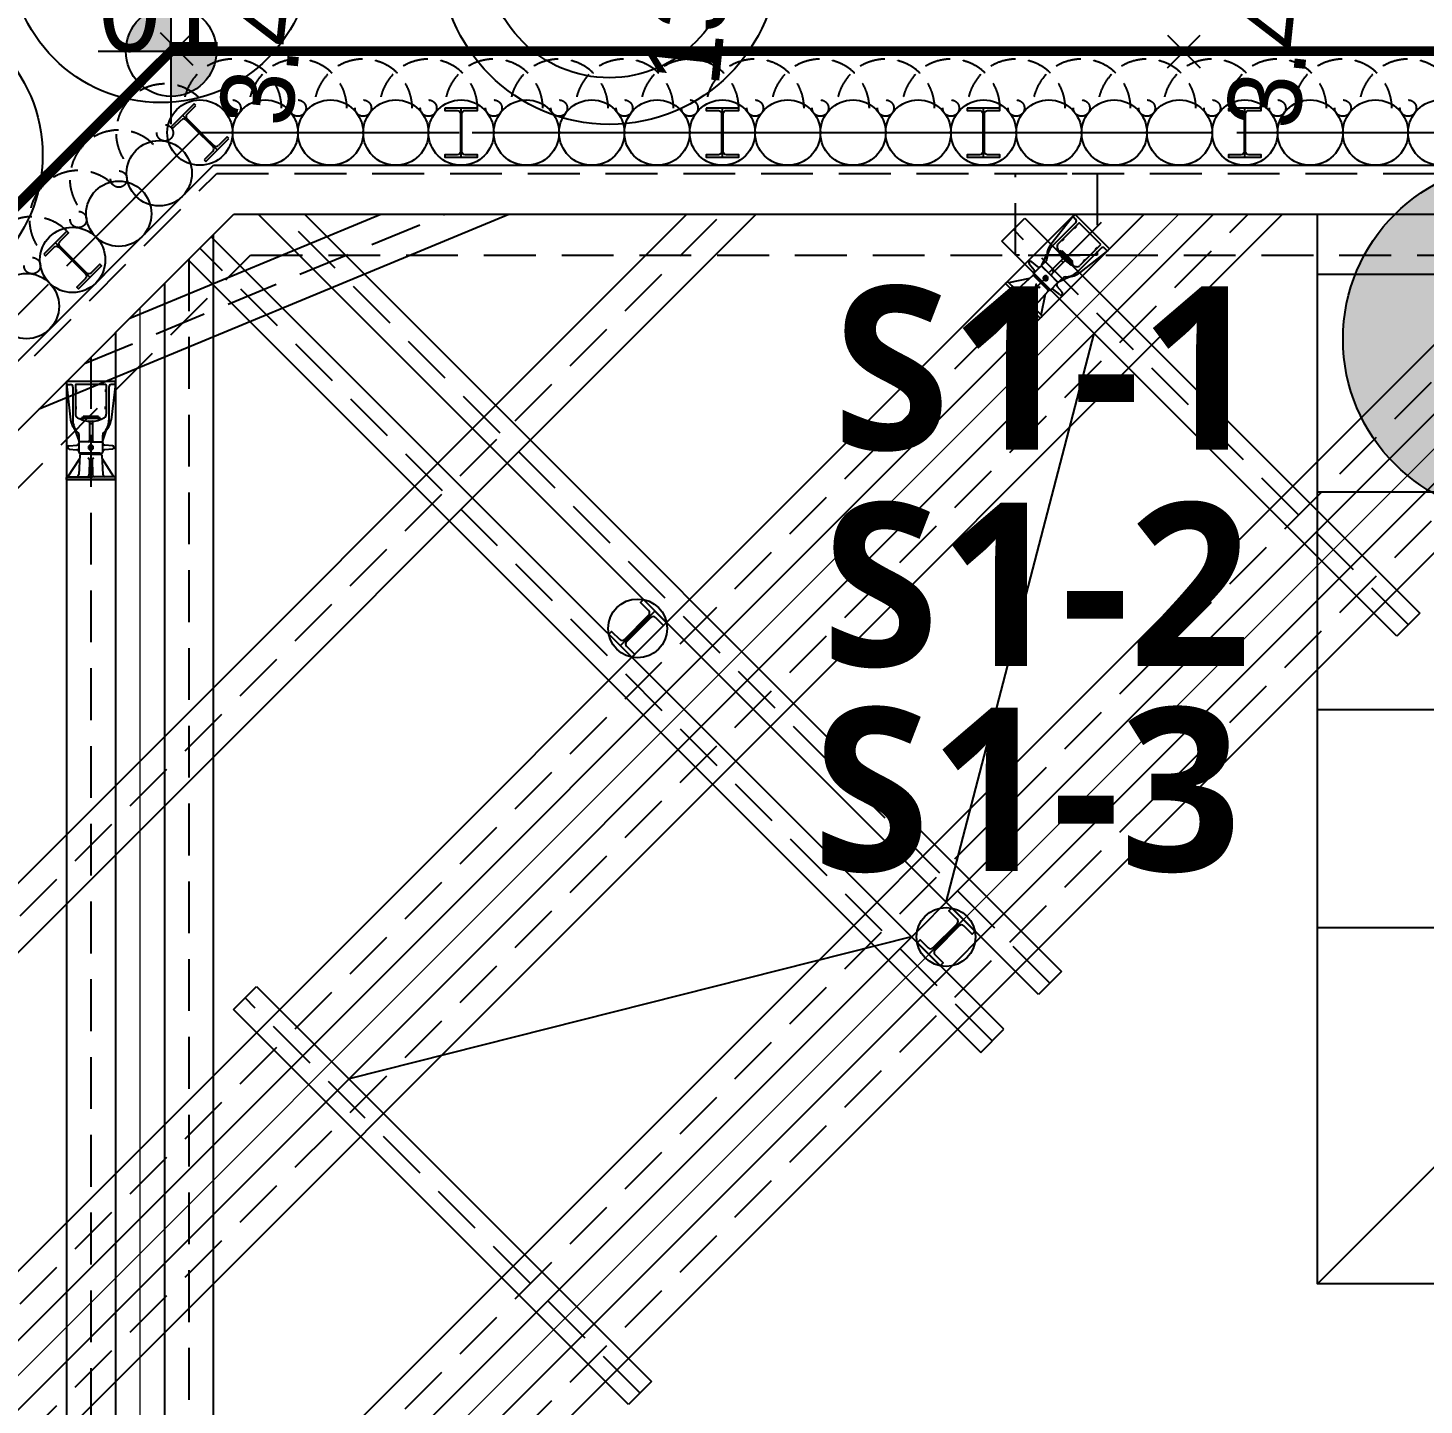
# Model space of a CAD drawing. Header units: millimetres. Extents: x 1073475 to 2890243, y -1340830 to -367733.
# Drawn here: x 2509675 to 2518226, y -404040 to -395607 of the extents above; entities that cross this region are included whole.
import ezdxf
from ezdxf.enums import TextEntityAlignment as Align
from ezdxf.xclip import XClip

# ---------------------------------------------------------------- set-up
doc = ezdxf.new("R2010")
doc.units = ezdxf.units.MM
doc.header["$LTSCALE"] = 50
doc.header["$XCLIPFRAME"] = 2
doc.header["$PDMODE"] = 3
doc.header["$PDSIZE"] = 100
for name, pattern in [('CENTER2', [28.575000000000003, 19.05, -3.175, 3.175, -3.175]), ('HIDDEN', [9.524999999999999, 6.35, -3.175]), ('HIDDEN2', [4.762499999999999, 3.175, -1.5875]), ('PHANTOM', [63.50000000000001, 31.75, -6.35, 6.35, -6.35, 6.35, -6.35])]:
    doc.linetypes.add(name, pattern=pattern)
doc.layers.add('_0', color=7, linetype='Continuous', lineweight=0)
for name, color, linetype in [('ANGLE', 1, 'Continuous'), ('CEN', 1, 'CENTER2'), ('CIP', 1, 'Continuous'), ('H-BEAM', 5, 'Continuous'), ('H-BEAM-상부', 173, 'Continuous'), ('HPILE-300x200', 3, 'Continuous'), ('NO', 2, 'Continuous'), ('POST PILE', 6, 'Continuous'), ('SGR', 8, 'Continuous'), ('ST-CEN', 1, 'HIDDEN'), ('ST-CEN(상부 H-BEAM)', 1, 'HIDDEN'), ('ST-CEN(하부 H-BEAM)', 1, 'HIDDEN'), ('STRUT', 3, 'Continuous'), ('WALE-1', 3, 'Continuous'), ('건축', 233, 'HIDDEN'), ('계측기 변형률계', 150, 'Continuous'), ('대지경계선', 6, 'PHANTOM'), ('법면', 41, 'Continuous'), ('보도', 7, 'Continuous'), ('연속지적도', 32, 'Continuous'), ('유압JACK', 2, 'Continuous'), ('측량점_높이', 8, 'Continuous'), ('측량점_심볼', 7, 'Continuous'), ('통신맨홀', 1, 'Continuous'), ('현황', 9, 'Continuous'), ('현황레벨', 7, 'Continuous')]:
    doc.layers.add(name, color=color, linetype=linetype)
doc.styles.add('굴림체', font='')
doc.styles.add('돋움', font='')
doc.styles.add('로고', font='malgunbd.ttf')
doc.styles.get('굴림체').set_extended_font_data('Dotum')
doc.styles.get('돋움').set_extended_font_data('Dotum')

# ---------------------------------------------------------------- blocks, each defined once
blk = doc.blocks.new('A$405090834614')
at = {"layer": '보도', "color": 251}
for p, q in [((167249.2228007317, 150605.9761266112), (161018.2228007317, 155590.9761266112)), ((167884.2228007317, 144469.9761265516), (167249.2228007317, 150605.9761266112)), ((168720.2228007317, 136690.9761265814), (167884.2228007317, 144469.9761265516))]:
    blk.add_line(p, q, dxfattribs=at)
at = {"layer": '연속지적도', "color": 251}
for p, q in [((161008.3295850754, 155683.6811254025), (167228.1799361706, 150653.9684486389)), ((167228.1799361706, 150653.9684486389), (170017.8495869637, 124363.9927126765))]:
    blk.add_line(p, q, dxfattribs=at)
at = {"layer": '측량점_심볼', "color": 251}
for p in [(167249.2228007317, 150605.9761266112), (159976.022800684, 148960.5761265755), (167884.2228007317, 144469.9761265516)]:
    blk.add_point(p, dxfattribs=at)
at = {"layer": '통신맨홀', "color": 251}
for radius in [1035.714285714286, 749.9999999999999]:
    blk.add_circle((168098.2228007317, 148030.9761266708), radius, dxfattribs=at)
at = {"layer": '측량점_높이', "color": 251, "style": '굴림체'}
for s, p in [('13.46', (167249.2228007317, 150305.9761265814)), ('13.65', (159976.022800684, 148660.5761265159)), ('13.46', (168098.2228007317, 147730.9761266112)), ('13.46', (167884.2228007317, 144169.9761265218))]:
    blk.add_text(s, height=450, dxfattribs=at).set_placement(p, align=Align.TOP_CENTER)
blk = doc.blocks.new('A$418028669546')
at = {"layer": '계측기 변형률계'}
blk.add_hatch(color=254, dxfattribs=at).paths.add_polyline_path([(-719.9999999999895, -719.9999999999999, 1), (719.9999999999895, -719.9999999999999, 1)])
blk.add_circle((0, -720), 719.9999999999895, dxfattribs=at)
at = {"layer": '계측기 변형률계', "style": '돋움'}
blk.add_text('S', height=720.0000005531816, dxfattribs=at).set_placement((0, -720), align=Align.MIDDLE_CENTER)
blk = doc.blocks.new('A$C1D3235D9')
at = {"layer": 'SGR', "linetype": 'HIDDEN2'}
blk.add_circle((0, 0), 50, dxfattribs=at)
blk.add_arc((0, 0), 300, 0, 180, dxfattribs=at)
blk = doc.blocks.new('A$C7A8C1D28')
at = {"layer": '현황레벨'}
h = blk.add_hatch(color=8, dxfattribs=at)
h.paths.add_polyline_path([(-65416.12689896207, -14865.03139494313, 0.4142135623731262), (-65693.4102111212, -15142.31470710202), (-65416.12689896207, -15142.31470710202)])
h.paths.add_polyline_path([(-65416.12689896207, -15142.31470710202), (-65416.12689896207, -15419.59801926091, 0.4142135623730878), (-65138.84358680341, -15142.31470710202)])
at = {"layer": '_0', "color": 8}
for p, q in [((-70045.14161505457, -29941.33095925045), (-56245.1416099146, -16141.33095582132)), ((-70045.14161523804, -26941.33095980575), (-59245.1416099146, -16141.33095582132)), ((-65607.8833162412, -16716.20468985639), (-65607.88331622723, -47766.4572224908))]:
    blk.add_line(p, q, dxfattribs=at)
at = {"layer": 'ANGLE', "color": 8, "ltscale": 0.2}
for p, q in [((-60670.26787797548, -20354.32518926426), (-59763.25037912186, -16871.57175930741)), ((-60882.3999124812, -20566.45722347021), (-64326.94356081262, -21435.26494043181))]:
    blk.add_line(p, q, dxfattribs=at)
at = {"layer": 'CEN', "color": 8, "ltscale": 1.5}
for p, q in [((-70545.14161592722, -20946.35620943271), (-65240.11635978986, -15641.33095204923)), ((-65240.11635978986, -15641.33095204923), (-38522.44781773584, -15641.33095204923))]:
    blk.add_line(p, q, dxfattribs=at)
at = {"layer": 'CIP', "color": 8}
for centre in [(-65240.11635978986, -15641.33095204853), (-64840.11635978986, -15641.33095207298), (-64440.11635978986, -15641.33095212176), (-64040.11635978986, -15641.33095217065), (-63640.11635978986, -15641.33095221943), (-63240.11635978939, -15641.33095226879), (-62840.11635978939, -15641.33095231757), (-62440.11635978939, -15641.33095236646), (-62040.11635978939, -15641.33095241524), (-61640.11635978986, -15641.33095246367), (-61240.11635978986, -15641.33095251245), (-60840.11635978986, -15641.33095256134), (-60440.11635978986, -15641.33095261012), (-60040.11635978986, -15641.33095265948), (-59640.11635978986, -15641.33095270826), (-59240.11635978986, -15641.33095275715), (-58840.11635978986, -15641.33095280593), (-58440.11635978939, -15641.33095285413), (-58040.11635978939, -15641.33095290291), (-57640.11635978939, -15641.3309529518), (-65489.32813103776, -15890.54272335558), (-65736.81550442427, -16138.03009679937), (-66019.6582168648, -16420.87280930777), (-66302.50092930626, -16703.7155218157)]:
    blk.add_circle(centre, 200, dxfattribs=at)
at = {"layer": 'H-BEAM', "color": 8}
for p, q in [((-60104.58245317033, -20920.01061406941), (-64883.26211514883, -16141.33095209254)), ((-64600.41940263519, -16141.33095212688), (-59963.16109693283, -20778.58925783238)), ((-60316.7144875261, -21132.14264842565), (-65170.26788121648, -16278.5892547291)), ((-65311.6892374414, -16420.01061098685), (-60458.13584376359, -21273.56400466315)), ((-59963.16109693283, -20778.58925783238), (-60104.58245317033, -20920.01061406941)), ((-60458.13584376359, -21273.56400466315), (-60316.7144875261, -21132.14264842565))]:
    blk.add_line(p, q, dxfattribs=at)
at = {"layer": 'H-BEAM-상부', "color": 8}
for p, q in [((-60328.93580404483, -16305.88633430947), (-60187.51444780594, -16164.46497807058)), ((-60187.51444780594, -16164.46497807058), (-57768.2756323535, -18583.70379352511)), ((-57909.69698859006, -18725.12514976214), (-60328.93580404483, -16305.88633430947)), ((-57768.2756323535, -18583.70379352511), (-57909.69698859006, -18725.12514976214)), ((-65034.05034199264, -21011.00087165378), (-64892.62898575375, -20869.57951541489)), ((-64892.62898575375, -20869.57951541489), (-62473.39017030131, -23288.81833086943)), ((-62614.81152653787, -23430.23968710646), (-65034.05034199264, -21011.00087165378)), ((-62473.39017030131, -23288.81833086943), (-62614.81152653787, -23430.23968710646))]:
    blk.add_line(p, q, dxfattribs=at)
at = {"layer": 'HPILE-300x200', "color": 8}
for p, q in [((-65275.47169886995, -15464.55425675679), (-65416.89305509068, -15605.9756130107)), ((-65318.95876590582, -15527.84031367803), (-65265.57220393233, -15474.4537516922)), ((-65265.57220393233, -15474.4537516922), (-65275.47169886995, -15464.55425675679)), ((-65134.05034259986, -15747.39696921478), (-65346.18237698078, -15535.26493488369)), ((-65154.90999264782, -15720.17335814156), (-65318.95876590256, -15556.12458492548)), ((-63640.11635980848, -15791.33095221955), (-63640.11635977123, -15491.33095221955)), ((-62040.11635980755, -15791.33095241536), (-62040.11635977123, -15491.33095241536)), ((-60440.11635980802, -15791.33095261024), (-60440.11635977123, -15491.33095261024)), ((-58840.11635980848, -15791.33095280605), (-58840.11635977123, -15491.33095280605)), ((-65416.89305509068, -15605.9756130107), (-65406.99356015306, -15615.87510794611)), ((-65406.99356015306, -15615.87510794611), (-65353.60699818004, -15562.48854596028)), ((-65325.32272693235, -15562.4885459569), (-65161.27395367809, -15726.53731917299)), ((-65204.76102070976, -15818.10764734168), (-65063.33966448903, -15676.68629108777)), ((-65073.23915942712, -15666.78679615236), (-65126.6257214006, -15720.17335813818)), ((-65063.33966448903, -15676.68629108777), (-65073.23915942712, -15666.78679615236)), ((-65161.27395367436, -15754.82159042044), (-65214.66051564785, -15808.20815240627)), ((-65214.66051564785, -15808.20815240627), (-65204.76102070976, -15818.10764734168)), ((-65913.59219967434, -16526.93882647343), (-66125.72423405526, -16314.80679214234))]:
    blk.add_line(p, q, dxfattribs=at)
for points in [[(-63740.11635977123, -15491.33095220733), (-63740.11635977309, -15505.33095220733), (-63664.61635977309, -15505.33095221652, -0.414213562373095), (-63644.61635977589, -15525.33095221897), (-63644.61635980383, -15757.33095221897, -0.414213562373095), (-63664.61635980662, -15777.33095221652), (-63740.11635980662, -15777.33095220733), (-63740.11635980848, -15791.33095220733), (-63540.11635980848, -15791.33095223177), (-63540.11635980662, -15777.33095223177), (-63615.61635980662, -15777.33095222258, -0.414213562373095), (-63635.61635980383, -15757.33095222013), (-63635.61635977589, -15525.33095222013, -0.414213562373095), (-63615.61635977309, -15505.33095222258), (-63540.11635977309, -15505.33095223177), (-63540.11635977123, -15491.33095223177)], [(-62140.11635977123, -15491.33095240314), (-62140.11635977309, -15505.33095240314), (-62064.61635977309, -15505.33095241233, -0.414213562373095), (-62044.61635977495, -15525.33095241478), (-62044.61635980383, -15757.33095241478, -0.414213562373095), (-62064.61635980569, -15777.33095241233), (-62140.11635980569, -15777.33095240314), (-62140.11635980755, -15791.33095240314), (-61940.11635980755, -15791.33095242758), (-61940.11635980569, -15777.33095242758), (-62015.61635980569, -15777.33095241839, -0.414213562373095), (-62035.61635980383, -15757.33095241594), (-62035.61635977495, -15525.33095241594, -0.414213562373095), (-62015.61635977309, -15505.33095241839), (-61940.11635977309, -15505.33095242758), (-61940.11635977123, -15491.33095242758)], [(-60540.11635977123, -15491.33095259801), (-60540.11635977309, -15505.33095259801), (-60464.61635977309, -15505.33095260721, -0.414213562373095), (-60444.61635977542, -15525.33095260966), (-60444.61635980383, -15757.33095260966, -0.414213562373095), (-60464.61635980615, -15777.33095260721), (-60540.11635980615, -15777.33095259801), (-60540.11635980802, -15791.33095259801), (-60340.11635980802, -15791.33095262246), (-60340.11635980615, -15777.33095262246), (-60415.61635980615, -15777.33095261327, -0.414213562373095), (-60435.61635980383, -15757.33095261082), (-60435.61635977542, -15525.33095261082, -0.414213562373095), (-60415.61635977309, -15505.33095261327), (-60340.11635977309, -15505.33095262246), (-60340.11635977123, -15491.33095262246)], [(-58940.11635977123, -15491.33095279383), (-58940.11635977309, -15505.33095279383), (-58864.61635977309, -15505.33095280302, -0.414213562373095), (-58844.61635977589, -15525.33095280547), (-58844.61635980383, -15757.33095280547, -0.414213562373095), (-58864.61635980662, -15777.33095280302), (-58940.11635980662, -15777.33095279383), (-58940.11635980848, -15791.33095279383), (-58740.11635980848, -15791.33095281827), (-58740.11635980662, -15777.33095281827), (-58815.61635980662, -15777.33095280908, -0.414213562373095), (-58835.61635980383, -15757.33095280663), (-58835.61635977589, -15525.33095280663, -0.414213562373095), (-58815.61635977309, -15505.33095280908), (-58740.11635977309, -15505.33095281827), (-58740.11635977123, -15491.33095281827)], [(-66196.43491216563, -16385.51747026935), (-66186.535417228, -16395.41696520476), (-66133.14885525452, -16342.03040321893, -0.414213562373095), (-66104.8645840073, -16342.03040321555), (-65940.81581075257, -16506.07917643164, -0.414213562373095), (-65940.8158107493, -16534.36344767909), (-65994.20237272233, -16587.75000966492), (-65984.3028777847, -16597.64950460033), (-65842.88152156398, -16456.22814834642), (-65852.7810165016, -16446.32865341101), (-65906.16757847508, -16499.71521539683, -0.414213562373095), (-65934.4518497223, -16499.71521540021), (-66098.50062297704, -16335.66644218413, -0.414213562373095), (-66098.5006229803, -16307.38217093667), (-66045.11406100728, -16253.99560895085), (-66055.0135559449, -16244.09611401544)]]:
    blk.add_lwpolyline(points, format="xyb", close=True, dxfattribs=at)
for centre, radius, start, end in [((-65339.46486255433, -15576.63068158226), 19.99999999982845, 45, 135.0000000047165), ((-65304.81663028011, -15541.98244930001), 20.00000000015772, 135.0000000047165, 225), ((-65175.41608930007, -15740.67945479846), 20.00000000015772, 315.0000000047165, 45), ((-65140.76785702538, -15706.03122251621), 19.99999999982845, 225, 315.0000000047165)]:
    blk.add_arc(centre, radius, start, end, dxfattribs=at)
at = {"layer": 'NO', "color": 8}
for centre in [(-65479.33995829755, -14531.07190742739), (-67130.46845243918, -15778.23334131588)]:
    blk.add_circle(centre, 926.76234881814, dxfattribs=at)
at = {"layer": 'POST PILE', "color": 8}
for p, q in [((-62453.11059037782, -18571.48247663013), (-62665.2426247336, -18783.61451098614)), ((-60564.20186094195, -20460.3912063), (-60776.33389529772, -20672.52324065601))]:
    blk.add_line(p, q, dxfattribs=at)
for points in [[(-62735.95330285234, -18712.90383286751), (-62718.27563332301, -18695.22616333782), (-62668.42460524896, -18745.0771914114, 0.414213562373095), (-62640.14033400174, -18745.0771914114), (-62491.64790995233, -18596.58476736234, 0.414213562373095), (-62491.64790995233, -18568.30049611477), (-62541.49893802591, -18518.44946804119), (-62523.8212684961, -18500.7717985115), (-62382.39991225908, -18642.19315474876), (-62400.07758178841, -18659.87082427845), (-62449.92860986246, -18610.01979620487, 0.414213562373095), (-62478.21288110968, -18610.01979620487), (-62626.70530515909, -18758.51222025394, 0.414213562373095), (-62626.70530515909, -18786.7964915015), (-62576.85427708551, -18836.64751957508), (-62594.53194661532, -18854.32518910477)], [(-60847.04457341693, -20601.81256253738), (-60829.36690388713, -20584.13489300769), (-60779.51587581355, -20633.98592108127, 0.414213562373095), (-60751.23160456587, -20633.98592108127), (-60602.73918051645, -20485.49349703221, 0.414213562373095), (-60602.73918051645, -20457.20922578464), (-60652.5902085905, -20407.35819771106), (-60634.91253906069, -20389.68052818137), (-60493.49118282367, -20531.10188441863), (-60511.168852353, -20548.77955394832), (-60561.01988042705, -20498.92852587474, 0.414213562373095), (-60589.30415167427, -20498.92852587474), (-60737.79657572322, -20647.42094992381, 0.414213562373095), (-60737.79657572322, -20675.70522117137), (-60687.94554764964, -20725.55624924495), (-60705.62321717944, -20743.23391877464)]]:
    blk.add_lwpolyline(points, format="xyb", close=True, dxfattribs=at)
for centre in [(-62559.17660755571, -18677.54849380814), (-60670.26787811983, -20566.45722347801)]:
    blk.add_circle(centre, 180.2775637731995, dxfattribs=at)
at = {"layer": 'SGR', "color": 8, "linetype": 'HIDDEN2'}
for centre in [(-65453.97279200796, -15643.05534993554), (-65736.81550444942, -15925.89806244359), (-65984.302877835, -16173.38543588808)]:
    blk.add_circle(centre, 50, dxfattribs=at)
for centre in [(-65453.97279200796, -15643.05534993554), (-65736.81550444942, -15925.89806244359), (-65984.302877835, -16173.38543588808)]:
    blk.add_arc(centre, 300, 45, 225, dxfattribs=at)
at = {"layer": 'ST-CEN', "color": 8}
for p, q in [((-70045.14161612233, -24141.33096103719), (-62045.1416099146, -16141.33095582132)), ((-70045.1416150285, -30365.59502790985), (-55820.87754117697, -16141.33095582202)), ((-70045.14161508065, -29517.06689059106), (-56669.40567865176, -16141.33095582086)), ((-70045.14161521196, -27365.59502846515), (-58820.87754117697, -16141.33095582225)), ((-70045.14161526319, -26517.06689114589), (-59669.40567865223, -16141.33095582086)), ((-65947.22314085346, -17055.5445145485), (-63740.11635978986, -16141.33095223177)), ((-65307.88331624214, -16416.204689787), (-65307.8833162263, -48066.45722244261)), ((-65907.8833162426, -17016.2046899274), (-65907.8833162263, -47466.45722254016))]:
    blk.add_line(p, q, dxfattribs=at)
at = {"layer": 'ST-CEN(상부 H-BEAM)', "color": 8}
for p, q in [((-57838.98631047178, -18654.41447164339), (-60258.22512592329, -16235.17565618816)), ((-62544.10084841959, -23359.52900898771), (-64963.3396638711, -20940.29019353248))]:
    blk.add_line(p, q, dxfattribs=at)
at = {"layer": 'ST-CEN(하부 H-BEAM)', "color": 8}
for p, q in [((-60033.87177505158, -20849.29993595113), (-64741.84075888991, -16141.33095210965)), ((-60387.42516564485, -21202.8533265444), (-65240.97855933383, -16349.29993286252))]:
    blk.add_line(p, q, dxfattribs=at)
at = {"layer": 'STRUT', "color": 8}
for p, q in [((-70045.14161613584, -24353.4629953925), (-61833.00957554672, -16141.33095582156)), ((-70045.1416161093, -23929.19892668165), (-62257.27364428388, -16141.33095582132)), ((-70045.14161504153, -30153.46299358015), (-56033.00957554579, -16141.33095582179)), ((-70045.14161501592, -30577.72706223954), (-55608.74550680816, -16141.33095582249)), ((-70045.14161506761, -29729.19892492075), (-56457.27364428341, -16141.33095582156)), ((-70045.14161509369, -29304.93485626136), (-56881.53771302104, -16141.33095582062)), ((-70045.141615225, -27153.46299413498), (-59033.00957554579, -16141.33095582179)), ((-70045.14161519893, -27577.72706279461), (-58608.74550680816, -16141.33095582272)), ((-70045.14161525108, -26729.19892547629), (-59457.27364428341, -16141.33095582156)), ((-70045.14161527669, -26304.93485681643), (-59881.53771302104, -16141.33095582086)), ((-65157.88331624214, -16266.20468975161), (-65157.8833162263, -48216.45722241816)), ((-65457.88331624214, -16566.20468982193), (-65457.88331622677, -47916.45722246682)), ((-65757.8833162426, -16866.20468989294), (-65757.8833162263, -47616.45722251618)), ((-66057.88331624214, -17166.20468996326), (-66057.8833162263, -47316.45722256484))]:
    blk.add_line(p, q, dxfattribs=at)
at = {"layer": 'STRUT', "color": 8, "ltscale": 0.2}
for p, q in [((-66224.38700049464, -17332.70837425441), (-63348.14747044072, -16141.3309522795)), ((-65670.05928121321, -16778.38065484283), (-64132.08524913993, -16141.33095218381))]:
    blk.add_line(p, q, dxfattribs=at)
at = {"layer": 'WALE-1', "color": 8}
for p, q in [((-70345.14161593188, -21029.19892189908), (-65157.27364731114, -15841.33095205901)), ((-65157.27364731114, -15841.33095205901), (-38772.44781684037, -15841.33095517242)), ((-70045.14161594026, -21153.46299059782), (-65033.00957859401, -16141.33095207415)), ((-65033.00957859401, -16141.33095207415), (-39072.44781685853, -16141.3309551354))]:
    blk.add_line(p, q, dxfattribs=at)
at = {"layer": '건축', "color": 8}
for p, q in [((-70295.14161593374, -21049.90960001561), (-65136.56296919286, -15891.33095206134)), ((-65136.56296919193, -15891.33095206134), (-39695.14160397835, -15891.33095516614)), ((-60245.14161536749, -16391.33095268963), (-60245.14161533676, -15891.33095268963)), ((-60245.14161533676, -15891.33095268963), (-59745.14161533676, -15891.33095272013)), ((-59745.14161533676, -15891.33095272013), (-59745.14161536749, -16391.33095272013)), ((-69795.14161594678, -21257.0163811805), (-64929.45618799608, -16391.33095208521)), ((-64929.45618799608, -16391.33095208521), (-52695.14160399791, -16391.33095355099)), ((-59745.14161536749, -16391.33095272013), (-60245.14161536749, -16391.33095268963))]:
    blk.add_line(p, q, dxfattribs=at)
blk.add_lwpolyline([(-38995.14161774609, -50731.3309582785), (-64001.9133381024, -50731.33096001891), (-71072.9811500758, -43660.26314518496), (-71072.98114944063, -20799.16895989969), (-65416.12689896207, -15142.3147071019), (-38995.14161557332, -15142.31470833311)], close=True, dxfattribs=at)
at = {"layer": '대지경계선', "color": 8}
for p, q in [((-71072.98114944063, -20799.16895989981), (-65416.12689896207, -15142.31470710202)), ((-65416.12689896207, -15142.31470710202), (-38995.14161557332, -15142.31470833323)), ((-70545.14161592722, -20946.35620943247), (-65240.11635978986, -15641.33095204877)), ((-65240.11635978986, -15641.33095204877), (-38522.44781773631, -15641.33095204923))]:
    blk.add_line(p, q, dxfattribs=at)
at = {"layer": '법면', "color": 8}
for p, q in [((-58395.14160392154, -16507.99761909887), (-57395.14160392154, -16507.99761909887)), ((-58395.14160392154, -17841.33095243224), (-57395.14160392154, -17841.33095243224)), ((-58395.14160392154, -19174.66428576561), (-57395.14160392154, -19174.66428576561)), ((-58395.14160392154, -20507.99761909887), (-57395.14160392154, -20507.99761909887))]:
    blk.add_line(p, q, dxfattribs=at)
for points in [[(-49795.14160392713, -16141.33095387102), (-49795.14160392713, -22691.33095315436), (-58395.14160392154, -22691.33095315436), (-58395.14160392154, -16141.33095285681)], [(-58395.14160392154, -22691.33095315436), (-56395.14160392154, -20691.33095315436)]]:
    blk.add_lwpolyline(points, dxfattribs=at)
at = {"layer": '유압JACK', "color": 8}
for p, q in [((-59890.73010111693, -16150.5233440852), (-60028.96574919578, -16325.49595953687)), ((-59890.73010111693, -16150.5233440852), (-59881.53771302104, -16141.33095582097)), ((-59890.73010112066, -16157.59441190038), (-59876.58796547586, -16171.7365475453)), ((-59669.40567862522, -16353.46299022122), (-59881.53771302104, -16141.33095582097)), ((-59876.58796552755, -16192.94975094835), (-60025.83855858073, -16342.20034399838)), ((-59856.78897566348, -16195.77817808196), (-59982.98266359651, -16321.97186609707)), ((-59886.4874604838, -16225.47666290205), (-59883.65903333807, -16228.30509004788)), ((-59873.05243161134, -16217.69848823734), (-59883.65903333807, -16228.30509004788)), ((-59875.88085873611, -16214.87006111257), (-59873.05243161134, -16217.69848823734)), ((-59723.85290078353, -16324.47161224112), (-59852.54633493675, -16195.77817808487)), ((-59960.73367246799, -16299.72287484223), (-59957.90524534322, -16302.551301967)), ((-59957.90524534322, -16302.551301967), (-59947.29864361463, -16291.94470032316)), ((-59950.12707076035, -16289.11627317732), (-59947.29864361463, -16291.94470032316)), ((-59723.85290078074, -16328.7142529675), (-59850.04658871377, -16454.90794098261)), ((-60083.41669902578, -16452.81149311503), (-60052.18419989292, -16388.60180652991)), ((-60052.28093811497, -16410.40814858431), (-60052.28093810054, -16393.21407775464)), ((-59956.64597308123, -16415.84332825639), (-60036.74765144754, -16495.94500662072)), ((-59978.13095639925, -16375.95144312794), (-59972.33022369677, -16370.15071025665)), ((-59976.70225884486, -16378.76538609178), (-59970.20890339324, -16372.27203072468)), ((-59975.72812268557, -16366.75281126774), (-59972.1925888164, -16363.2172774832)), ((-59894.41084284801, -16448.07009127166), (-59975.72812268557, -16366.75281126774)), ((-59968.51184707321, -16373.96908696264), (-59972.33022369677, -16370.15071025665)), ((-59890.87530894112, -16444.53455719596), (-59972.1925888164, -16363.2172774832)), ((-59968.76312085288, -16373.71781310043), (-59965.2275869837, -16370.18227931589)), ((-59968.51184707321, -16373.96908696264), (-59964.9763132073, -16370.43355292815)), ((-59898.22543301899, -16444.25550110079), (-59968.51184707321, -16373.96908696264)), ((-59968.48027822049, -16374.00065573282), (-59964.94474430941, -16370.46512199042)), ((-59963.56209962349, -16371.84776651161), (-59964.9763132073, -16370.43355292815)), ((-59963.56209962349, -16371.84776651161), (-59961.44077926036, -16369.72644623287)), ((-59898.50827573426, -16436.90159040247), (-59963.56209962349, -16371.84776651161)), ((-59962.85499280225, -16368.31223269156), (-59959.31945893588, -16364.77669865696)), ((-59961.44077926036, -16369.72644623287), (-59962.85499280225, -16368.31223269156)), ((-59896.38695537113, -16434.78027012385), (-59961.44077926036, -16369.72644623287)), ((-59892.85142146284, -16431.24473613128), (-59959.31945893588, -16364.77669865696)), ((-59721.02447364712, -16348.51324283204), (-59870.2750667003, -16497.76383588219)), ((-59678.59806676302, -16362.65537844342), (-59853.57068234123, -16500.89102664229)), ((-59745.77321099956, -16344.97770885227), (-59756.37981272582, -16355.58431066282)), ((-59753.55138560105, -16358.41273778758), (-59756.37981272582, -16355.58431066282)), ((-59742.9447839167, -16347.80613593489), (-59745.77321099956, -16344.97770885227)), ((-59685.66913457867, -16362.65537844657), (-59699.81127018109, -16348.51324284379)), ((-59678.59806676302, -16362.65537844342), (-59669.40567862522, -16353.46299022122)), ((-60161.1984449476, -16445.74042529333), (-60131.2228623922, -16481.16611363599)), ((-60147.05630931072, -16431.59828965692), (-60111.6306208875, -16461.57387204713)), ((-60133.62128044665, -16503.01607445057), (-60132.0670549646, -16501.46184909483)), ((-60132.0670549646, -16501.46184909483), (-60089.78066003043, -16459.17545403517)), ((-60091.33488553111, -16460.72967962001), (-60089.78066003043, -16459.17545403517)), ((-60090.48776684422, -16459.88256093324), (-60089.78066003043, -16459.17545403517)), ((-60086.95223289495, -16456.34702689969), (-60058.20419120044, -16427.5989852061)), ((-60024.01972938888, -16519.27953057142), (-60086.95223289495, -16456.34702689969)), ((-60035.68699130137, -16507.61226849409), (-60084.12380577018, -16459.17545402446)), ((-59943.91805102024, -16428.57125031785), (-60024.01972938608, -16508.6729286823)), ((-60010.54827815294, -16495.20147761796), (-60023.2762002144, -16482.4735555565)), ((-59952.01523679588, -16436.66843609361), (-59964.74315885734, -16423.94051403215)), ((-59906.84010887519, -16448.62753622769), (-59900.34675334301, -16442.1341806117)), ((-59904.02616572473, -16450.05623372213), (-59898.22543301899, -16444.25550110079)), ((-59902.04380964208, -16440.43712439481), (-59898.50827573426, -16436.90159040247)), ((-59901.65868739691, -16440.82224672229), (-59898.12315348908, -16437.28671272995)), ((-59899.92248933855, -16435.48737679794), (-59897.80116893351, -16433.36605656147)), ((-59896.38695537113, -16434.78027012385), (-59892.85142146284, -16431.24473613128)), ((-59894.41084284801, -16448.07009127166), (-59890.87530894112, -16444.53455719596)), ((-59830.6260247305, -16429.83052258193), (-59820.01942300238, -16419.22392093798)), ((-59827.79759764811, -16432.65894966456), (-59830.6260247305, -16429.83052258193)), ((-59817.19099587761, -16422.05234806275), (-59820.01942300238, -16419.22392093798)), ((-60305.80178170465, -16565.59502449539), (-60296.60939352214, -16556.4026364818)), ((-60093.66974730836, -16777.72705889563), (-60305.80178170465, -16565.59502449539)), ((-60305.80178170465, -16565.59502449539), (-60093.66974730836, -16777.72705889563)), ((-60289.53832570696, -16556.40263647877), (-60204.45344812889, -16641.48751414067)), ((-60289.53832570696, -16556.40263647877), (-60179.50035134144, -16666.44061084662)), ((-60289.53832570696, -16556.40263647877), (-60249.56327563943, -16596.37768662942)), ((-60286.70989856124, -16559.23106362461), (-60157.02574478742, -16532.18463578052)), ((-60141.03456960339, -16517.78611708793), (-60228.91971483361, -16596.91825724847)), ((-60119.79544583522, -16580.79432189546), (-60183.47744141147, -16641.71952106419)), ((-60085.18446594756, -16557.10974313936), (-60133.62128045782, -16508.67292871093)), ((-60089.42710667197, -16561.35238386318), (-60132.77714526933, -16518.00234526477)), ((-60128.60082235141, -16522.17866834742), (-60124.35818166845, -16517.93602766481)), ((-60050.25339094829, -16600.52609958767), (-60128.60082235141, -16522.17866834742)), ((-60126.47950198874, -16524.29998854548), (-60122.23686130624, -16520.05734786286)), ((-60046.01075026533, -16596.28345890506), (-60124.35818166845, -16517.93602766481)), ((-60089.42710667197, -16561.35238386318), (-60046.07706805132, -16604.70242264925)), ((-60085.18446594756, -16557.10974313936), (-60036.74765147641, -16605.54655785894)), ((-60035.68699130137, -16507.61226849409), (-59987.25017678877, -16556.04908317246)), ((-60029.53657171596, -16603.9923322635), (-59987.25017675851, -16561.70593739161)), ((-60024.01972938888, -16519.27953057142), (-59984.421749664, -16558.87751029723)), ((-59959.673012299, -16618.98158658994), (-59989.64859483391, -16583.555898185)), ((-59988.80440230295, -16563.2601627676), (-59987.25017675851, -16561.70593739161)), ((-59987.95728353318, -16562.41304408188), (-59987.25017675851, -16561.70593739161)), ((-59984.421749664, -16558.87751029723), (-59955.67370792851, -16530.12946856255)), ((-59980.88621571474, -16555.34197626368), (-59916.6765291281, -16524.10947721568)), ((-59938.48287138902, -16524.20621555904), (-59921.28880055947, -16524.2062155453)), ((-60084.47735916497, -16761.46360302495), (-60187.00784245785, -16658.93311964744)), ((-60108.86904470343, -16591.72072310932), (-60169.7942438717, -16655.40271885088)), ((-60045.86083973013, -16612.95984688087), (-60124.99297993258, -16700.84499223402)), ((-60087.3057863107, -16758.63517587911), (-60060.25935846288, -16628.95102218923)), ((-60052.37471131049, -16598.40477938962), (-60048.13207062799, -16594.162138707)), ((-60050.25339094829, -16600.52609958767), (-60046.01075026533, -16596.28345890506)), ((-60031.0907972157, -16605.54655784811), (-60029.53657171596, -16603.9923322635)), ((-59973.81514793588, -16633.12372222636), (-60009.24083638005, -16603.14813981496)), ((-60084.47735916497, -16761.46360302495), (-60169.56223680545, -16676.37872538308)), ((-60084.47735916497, -16761.46360302495), (-60124.45240927394, -16721.4885529154)), ((-60093.66974730836, -16777.72705889563), (-60084.47735916823, -16768.5346708399)), ((-66057.88331612293, -17179.20468999818), (-66057.88331624214, -17166.20468996326)), ((-65757.88331618253, -17166.20468996314), (-66057.88331624214, -17166.20468996326)), ((-66057.88331612293, -17179.20468999818), (-66031.90635737125, -17400.67637706408)), ((-66052.88331612293, -17184.20469000284), (-66032.88331609312, -17184.20469000284)), ((-65816.88331615273, -17184.20469000272), (-65998.88331612293, -17184.20469000272)), ((-65757.88331612293, -17179.20468999806), (-65783.8602748746, -17400.67637723859)), ((-65762.88331612293, -17184.20469000272), (-65782.88331609312, -17184.20469000272)), ((-65757.88331612293, -17179.20468999806), (-65757.88331618253, -17166.20468996314)), ((-66017.88331615273, -17199.20469001634), (-66017.88331615273, -17410.27690290217)), ((-66001.88331615273, -17187.20469002868), (-66001.88331609312, -17365.66951504769)), ((-66001.88331618253, -17214.20468997187), (-65997.88331618253, -17214.20468997175)), ((-66001.88331615273, -17229.20469004358), (-65997.88331612293, -17229.20469004347)), ((-65997.88331618253, -17214.20468997175), (-65997.88331612293, -17229.20469004347)), ((-65817.88331618253, -17214.20468997175), (-65817.88331612293, -17229.20469004347)), ((-65813.88331624214, -17214.20468997175), (-65817.88331618253, -17214.20468997175)), ((-65813.88331612293, -17229.20469004347), (-65817.88331612293, -17229.20469004347)), ((-65813.88331612293, -17187.20469002856), (-65813.88331606332, -17365.66951504757)), ((-65797.88331612293, -17199.20469001622), (-65797.88331612293, -17410.27690290206)), ((-66001.88331615273, -17319.20468999981), (-65997.88331612293, -17319.20468999969)), ((-66001.88331618253, -17334.20468995511), (-65997.88331618253, -17334.20468995499)), ((-65997.88331618253, -17334.20468995499), (-65997.88331612293, -17319.20468999969)), ((-65817.88331618253, -17334.20468995499), (-65817.88331612293, -17319.20468999969)), ((-65813.88331612293, -17319.20468999969), (-65817.88331612293, -17319.20468999969)), ((-65813.88331624214, -17334.20468995499), (-65817.88331618253, -17334.20468995499)), ((-65965.0886710221, -17392.20468997268), (-65965.08867096249, -17387.20469008468)), ((-65850.0886710221, -17387.20468996826), (-65965.08867096249, -17387.20469008468)), ((-65850.08867090289, -17392.2046900891), (-65965.0886710221, -17392.20468997268)), ((-65954.88331612293, -17392.20469003089), (-65960.28331618849, -17392.20468997268)), ((-65960.28331606928, -17400.40816495183), (-65960.28331618849, -17392.20468997268)), ((-65957.28331618849, -17401.38768137421), (-65957.28331612889, -17392.2046900891)), ((-65955.23867096845, -17392.20468997268), (-65955.23867090885, -17387.20469008468)), ((-65954.88331612293, -17384.20469000039), (-65954.88331624214, -17379.20468993753)), ((-65860.88331618253, -17379.20468993753), (-65954.88331624214, -17379.20468993753)), ((-65952.88331615273, -17384.20469000039), (-65954.88331612293, -17384.20469000039)), ((-65952.88331621233, -17387.20468996826), (-65954.88331624214, -17387.20468996826)), ((-65954.88331612293, -17392.20469003089), (-65954.88331624214, -17387.20468996826)), ((-65855.48331605736, -17392.2046900891), (-65954.88331612293, -17392.20469003089)), ((-65954.8386710817, -17392.20468997268), (-65954.83867096249, -17387.20469008468)), ((-65952.88331621233, -17387.20468996826), (-65952.88331615273, -17384.20469000039)), ((-65860.88331612293, -17384.20469000039), (-65952.88331615273, -17384.20469000039)), ((-65860.88331618253, -17387.20468996826), (-65952.88331621233, -17387.20468996826)), ((-65916.88331618253, -17413.42381004209), (-65916.88331618253, -17526.70468995499)), ((-65898.88331618253, -17424.87495998328), (-65916.88331618253, -17424.87495998328)), ((-65898.88331618253, -17413.42381004209), (-65898.88331618253, -17526.70468995499)), ((-65862.88331624214, -17387.20468996826), (-65862.88331612293, -17384.20469000039)), ((-65860.88331612293, -17384.20469000039), (-65860.88331618253, -17379.20468993753)), ((-65860.88331612293, -17392.20469003089), (-65860.88331618253, -17387.20468996826)), ((-65860.33867096249, -17392.2046900891), (-65860.3386710221, -17387.20469002647)), ((-65858.48331608716, -17401.38768149063), (-65858.48331614677, -17392.20468997268)), ((-65855.48331611697, -17400.40816489363), (-65855.48331605736, -17392.2046900891)), ((-65850.08867090289, -17392.2046900891), (-65850.0886710221, -17387.20468996826)), ((-65980.38331609312, -17529.20469007373), (-66003.70170896593, -17461.71687334171)), ((-65988.35070087854, -17477.20468993334), (-66000.50874494854, -17465.04664584354)), ((-65980.38331615273, -17534.20468996174), (-65980.38331615273, -17493.54881950666)), ((-65898.88331606332, -17507.65318103565), (-65916.88331606332, -17507.65318103565)), ((-65835.38331615273, -17529.20468995732), (-65812.06492322031, -17461.71687328338)), ((-65835.38331609312, -17534.20469007816), (-65835.38331609312, -17493.54881956486)), ((-65827.41593136732, -17477.20469010796), (-65815.25788729731, -17465.04664601816)), ((-66040.38331609312, -17559.20469004288), (-65994.1376340026, -17555.35088310798)), ((-66040.38331609312, -17579.20469006104), (-65994.137633943, -17583.05849682086)), ((-65891.38331606332, -17534.20469007816), (-65980.38331615273, -17534.20468996174)), ((-65980.38331606332, -17598.00668328546), (-65980.38331615273, -17538.20468997711)), ((-65980.38331609312, -17539.20469008281), (-65980.38331615273, -17538.20468997711)), ((-65980.38331609312, -17540.40269681846), (-65980.38331615273, -17538.20468997711)), ((-65980.38331615273, -17600.20468995196), (-65980.38331606332, -17598.00668328546)), ((-65907.88331621233, -17534.20468996174), (-65976.38331615273, -17534.20468996174)), ((-65907.88331621233, -17604.20468990912), (-65976.38331615273, -17604.20468996733)), ((-65907.88331621233, -17610.20468996104), (-65969.18952872697, -17610.20468996104)), ((-65852.48331614677, -17604.20468996733), (-65963.28331609908, -17604.20469008374)), ((-65963.28331609908, -17610.20469007746), (-65963.28331609908, -17604.20469008374)), ((-65852.48331614677, -17610.20468996104), (-65963.28331609908, -17610.20469007746)), ((-65960.28331618849, -17610.20468996104), (-65960.28331618849, -17604.20468996733)), ((-65907.88331621233, -17534.20468996174), (-65839.38331609312, -17534.20469007816)), ((-65907.88331621233, -17604.20468990912), (-65839.38331609312, -17604.20469008374)), ((-65907.88331621233, -17610.20468996104), (-65846.57710354868, -17610.20469007746)), ((-65891.38331606332, -17534.20469007816), (-65835.38331609312, -17534.20469007816)), ((-65855.48331605736, -17610.20469007746), (-65855.48331605736, -17604.20469008374)), ((-65852.48331614677, -17610.20468996104), (-65852.48331614677, -17604.20468996733)), ((-65835.38331615273, -17539.2046899664), (-65835.38331609312, -17538.20469003532)), ((-65835.38331615273, -17598.00668322726), (-65835.38331609312, -17538.20469003532)), ((-65835.38331621233, -17540.40269676025), (-65835.38331609312, -17538.20469003532)), ((-65835.38331609312, -17600.20469006838), (-65835.38331615273, -17598.00668322726)), ((-65775.38331615273, -17559.20468998456), (-65821.62899833266, -17555.35088316619)), ((-65775.38331615273, -17579.20469000272), (-65821.62899827305, -17583.05849693727)), ((-66048.88331609312, -17748.20468999329), (-65976.30748408381, -17637.37943291117)), ((-65975.1813058788, -17615.89067429269), (-65981.37061511818, -17733.98972936801)), ((-65915.60944854561, -17645.42587473884), (-65917.5587979788, -17733.53646712762)), ((-65900.15718381945, -17645.42587479705), (-65898.20783426706, -17733.53646730224)), ((-65840.58532636706, -17615.89067423448), (-65834.39601706807, -17733.98972942622)), ((-65766.88331615273, -17748.20468999317), (-65839.45914810244, -17637.37943296938)), ((-66057.88331624214, -17766.20468991646), (-66057.88331612293, -17753.20468999771)), ((-65757.88331618253, -17766.20468991634), (-66057.88331624214, -17766.20468991646)), ((-66057.88331624214, -17766.20468991646), (-65757.88331618253, -17766.20468991634)), ((-66052.88331612293, -17748.20468999329), (-65932.55512824003, -17748.20469005138)), ((-66052.88331612293, -17748.20468999329), (-65897.26612039749, -17748.20468999317)), ((-66052.88331612293, -17748.20468999329), (-65996.35005810205, -17748.20469005138)), ((-65762.88331612293, -17748.20468999317), (-65907.88331621233, -17748.20468993497)), ((-65762.88331612293, -17748.20468999317), (-65883.21150403563, -17748.20468999317)), ((-65762.88331612293, -17748.20468999317), (-65819.4165741438, -17748.20468999317)), ((-65757.88331618253, -17766.20468991634), (-65757.88331612293, -17753.2046899976))]:
    blk.add_line(p, q, dxfattribs=at)
for centre, radius, start, end in [((-59887.19456725428, -16154.05887786578), 4.999999999881765, 135, 225), ((-59887.19456724636, -16182.34314914711), 14.9999999996453, 315, 45), ((-59854.66765530035, -16197.89949828002), 2.999999999929059, 45, 135), ((-59942.28093815781, -16393.21407770063), 109.9999999973988, 142.0030695776217, 180), ((-59965.30499408906, -16339.64953552256), 24.99999999940882, 135, 195.2376997113129), ((-59725.97422110476, -16326.59293247841), 2.999999999929059, 315, 45), ((-60072.3463268457, -16413.45684956119), 19.99999999952706, 315, 359.6397733899447), ((-59942.348896157, -16414.27417335135), 109.9999999974013, 135, 179.6397733899447), ((-59831.19171014242, -16303.11698750791), 163.9999999961219, 195.2376997113129, 225), ((-59960.18150694389, -16412.30779447593), 4.999999999881765, 315, 40.2481583137209), ((-59710.41787195159, -16359.11984444561), 14.9999999996453, 45, 135), ((-59682.13360066991, -16359.11984445411), 4.999999999881765, 225, 315), ((-60154.12737712916, -16438.66935747513), 9.99999999976353, 45, 225), ((-60142.67365668342, -16490.8552472936), 14.9999999996453, 315, 40.23635823093739), ((-60101.9414872718, -16450.12307771435), 14.9999999996453, 229.7636417647541, 315), ((-60086.95223290566, -16462.00388115994), 3.999999999905412, 45, 135), ((-60042.05095230602, -16490.64170576178), 7.499999999822648, 225, 315), ((-59831.19171014242, -16303.11698750791), 163.9999999961219, 225, 254.7623002840045), ((-59940.38251707098, -16432.10678434931), 4.999999999881765, 49.75184171957167, 135), ((-59942.348896157, -16414.27417335135), 109.9999999973988, 270.3602265766635, 315), ((-59921.28880050499, -16414.20621543587), 109.9999999973988, 270, 307.9969304036532), ((-59867.72425826546, -16437.23027134838), 24.99999999940882, 254.7623002840045, 315), ((-60293.07385965902, -16559.93817026226), 4.999999999881765, 45, 135), ((-60137.01978595182, -16522.2449859475), 5.999999999858119, 45, 132.0000000192508), ((-60130.79285332188, -16505.84450157534), 3.999999999905412, 135, 225), ((-60126.70838255808, -16573.56858278729), 9.99999999976353, 313.7326010031244, 45), ((-60060.43572858162, -16532.36100594222), 14.9999999996453, 45, 225), ((-60060.43572858162, -16532.36100594222), 14.9999999996453, 225, 45), ((-60060.43572858162, -16532.36100594222), 9.99999999976353, 45, 225), ((-60060.43572858162, -16532.36100594222), 9.99999999976353, 225, 45), ((-60018.71642852621, -16513.97622962447), 7.499999999822648, 135, 225), ((-59978.19780056365, -16573.86676458991), 14.9999999996453, 135, 220.2363582309374), ((-59990.07860388327, -16558.87751026684), 3.999999999905412, 315, 45), ((-59941.53157228418, -16544.27160420746), 19.99999999952706, 90.36022657666349, 135), ((-60238.9566739127, -16585.77108481887), 14.9999999996453, 225, 312.0000000192508), ((-60193.84684640262, -16630.88091233012), 14.9999999996453, 225, 313.7326010031244), ((-60158.95563507639, -16665.77212373924), 14.9999999996453, 136.2673989828339, 225), ((-60101.64330542926, -16598.63365983428), 9.99999999976353, 45, 136.2673989828339), ((-60050.31970873382, -16608.9450633321), 5.999999999858119, 317.9999999663723, 45), ((-60033.91922434047, -16602.71813072334), 3.999999999905412, 225, 315), ((-60018.92996993382, -16614.59893412795), 14.9999999996453, 49.76364176475411, 135), ((-59966.74408011744, -16626.05265440815), 9.99999999976353, 225, 45), ((-60113.84580754535, -16710.88195127144), 14.9999999996453, 137.9999999663723, 225), ((-60088.01289307512, -16764.9991368507), 4.999999999881765, 315, 45), ((-66052.88331624214, -17179.20468993997), 4.999999999881765, 180, 270), ((-66032.88331621233, -17199.20468995813), 14.9999999996453, 0, 90), ((-65998.88331624214, -17187.20468991215), 2.999999999929059, 90, 180), ((-65816.88331621233, -17187.20468991215), 2.999999999929059, 0, 90), ((-65782.88331621233, -17199.20468995802), 14.9999999996453, 90, 180), ((-65762.88331618253, -17179.20468993986), 4.999999999881765, 270, 0), ((-65922.7269990975, -17387.2648999145), 109.9999999973988, 187.0030695919599, 225), ((-65907.88331621233, -17402.20468992356), 109.9999999974013, 180, 224.6397733803809), ((-65976.88331618253, -17365.66951498936), 24.99999999940882, 180, 240.2376997277381), ((-65907.88331609312, -17245.00469002768), 163.9999999961219, 240.2376997277381, 270), ((-65921.88331606332, -17413.4238101003), 4.999999999881765, 0, 85.2481582869657), ((-65907.88331609312, -17245.00469002768), 163.9999999961219, 270, 299.7623002722619), ((-65893.88331606332, -17413.4238101003), 4.999999999881765, 94.75184171303431, 180), ((-65907.88331621233, -17402.20468992356), 109.9999999973988, 315.360226586634, 0), ((-65838.88331615273, -17365.66951498936), 24.99999999940882, 299.7623002722619, 0), ((-65893.03963326756, -17387.26489997271), 109.9999999973988, 315, 352.99693040804), ((-66000.38331618253, -17493.54881950666), 19.99999999952706, 0, 44.63977338038095), ((-65924.38331618253, -17526.70468995499), 7.499999999822648, 270, 0), ((-65891.38331612293, -17526.7046900132), 7.499999999822648, 180, 270), ((-65815.38331606332, -17493.54881956486), 19.99999999952706, 135.360226586634, 180), ((-66040.38331609312, -17569.20469005196), 9.99999999976353, 90, 270), ((-65995.38331624214, -17540.40269670205), 14.9999999996453, 274.7636417704909, 0), ((-65995.38331612293, -17598.00668322726), 14.9999999996453, 0, 85.23635822950904), ((-65976.38331615273, -17538.20468997711), 3.999999999905412, 90, 180), ((-65976.38331615273, -17600.20468995196), 3.999999999905412, 180, 270), ((-65969.18952872697, -17616.20468995499), 5.999999999858119, 90, 177.0000000391315), ((-65907.88331609312, -17569.20468999364), 14.9999999996453, 90, 270), ((-65907.88331609312, -17569.20468999364), 9.99999999976353, 90, 270), ((-65907.88331609312, -17569.20468999364), 14.9999999996453, 270, 90), ((-65907.88331609312, -17569.20468999364), 9.99999999976353, 270, 90), ((-65846.57710354868, -17616.2046900714), 5.999999999858119, 2.999999967529402, 90), ((-65839.38331609312, -17538.20469003532), 3.999999999905412, 0, 90), ((-65839.38331609312, -17600.20469006838), 3.999999999905412, 270, 0), ((-65820.38331612293, -17540.40269681846), 14.9999999996453, 180, 265.236358229509), ((-65820.38331600372, -17598.00668328546), 14.9999999996453, 94.76364177049098, 180), ((-65775.38331615273, -17569.20468999364), 9.99999999976353, 270, 90), ((-65925.60700210277, -17645.20469005115), 9.99999999976353, 358.7326010078622, 90), ((-65890.15963014308, -17645.20468999294), 9.99999999976353, 90, 181.2673989921378), ((-66052.88331624214, -17753.20468993951), 4.999999999881765, 90, 180), ((-65996.35005816165, -17733.20468997967), 14.9999999996453, 270, 357.0000000391316), ((-65932.55512829963, -17733.20468997967), 14.9999999996453, 270, 358.7326010078622), ((-65883.21150397602, -17733.20469003788), 14.9999999996453, 181.2673989921378, 270), ((-65819.4165740842, -17733.20469003788), 14.9999999996453, 182.9999999675294, 270), ((-65762.88331618253, -17753.20468993939), 4.999999999881765, 0, 90)]:
    blk.add_arc(centre, radius, start, end, dxfattribs=at)
at = {"layer": '현황레벨', "color": 8}
for p, q in [((-65416.12689896207, -15588.57786880678), (-65416.12689896207, -14696.05154539773)), ((-65862.39006066695, -15142.31470710225), (-64969.86373725813, -15142.31470710225))]:
    blk.add_line(p, q, dxfattribs=at)
blk.add_circle((-65416.12689896207, -15142.31470710225), 277.2833121588783, dxfattribs=at)
at = {"layer": 'SGR', "color": 8, "linetype": 'HIDDEN2'}
for p, rotation in [((-65040.11635977123, -15491.33095204853), 359.9999999930079), ((-64640.11635977123, -15491.33095209743), 359.9999999930079), ((-64240.11635977123, -15491.33095214621), 359.9999999930079), ((-63840.11635977123, -15491.33095219499), 359.9999999930079), ((-63440.11635977123, -15491.33095224435), 359.9999999930079), ((-63040.11635977123, -15491.33095229324), 359.9999999930079), ((-62640.11635977123, -15491.33095234202), 359.9999999930079), ((-62240.11635977123, -15491.3309523908), 359.9999999930079), ((-61840.11635977123, -15491.33095243922), 359.9999999930079), ((-61440.11635977123, -15491.33095248812), 359.9999999930079), ((-61040.11635977123, -15491.3309525369), 359.9999999930079), ((-60640.11635977123, -15491.33095258567), 359.9999999930079), ((-60240.11635977123, -15491.33095263503), 359.9999999930079), ((-59840.11635977123, -15491.33095268393), 359.9999999930079), ((-59440.11635977123, -15491.33095273271), 359.9999999930079), ((-59040.11635977123, -15491.33095278149), 359.9999999930079), ((-58640.11635977123, -15491.33095282968), 359.9999999930079), ((-58240.11635977123, -15491.33095287858), 359.9999999930079), ((-57840.11635977123, -15491.33095292735), 359.9999999930079), ((-66267.14559027646, -16456.22814839624), 45.00000000673039)]:
    blk.add_blockref('A$C1D3235D9', p, dxfattribs=dict(at, rotation=rotation))
at = {"layer": 'NO', "color": 8, "style": '돋움'}
blk.add_text('01', height=524.9999999999997, dxfattribs=at).set_placement((-65479.33995829592, -14881.07190742763), align=Align.MIDDLE_CENTER)

msp = doc.modelspace()

# ---------------------------------------------------------------- block references
ref = msp.add_blockref('A$405090834614', (2642714.316452315, -577934.2776094573), dxfattribs=dict(rotation=83.9464212542183))
XClip(ref).set_block_clipping_path([(104661.04092568642, 187029.20086078905), (115795.371209384, 82037.65972893196), (199028.63593624806, 90864.52949452051), (187894.30565255048, 195856.0706263776)])

# ---------------------------------------------------------------- next in the draw order: wipeouts: each hides what was drawn before it
at = {"ltscale": 1.5}
msp.add_wipeout([(2510728.6521016806, -396248.2823314413), (2537446.320643735, -396248.2823314417), (2537446.3206438078, -430848.28233589017), (2512128.652098412, -430848.28233589185), (2505423.626844164, -424143.2570827368), (2505423.6268455433, -401553.307588825)], dxfattribs=at)

# ---------------------------------------------------------------- next in the draw order: linework, layer by layer
at = {"layer": '대지경계선', "const_width": 60}
msp.add_lwpolyline([(2536973.626843725, -431338.2823376712), (2511966.855123369, -431338.2823394114), (2504895.787311395, -424267.2145245777), (2504895.78731203, -401406.1203392924), (2510552.641562509, -395749.2660864946), (2536973.626845898, -395749.2660877258)], dxfattribs=at)

# ---------------------------------------------------------------- next in the draw order: block references
at = {"layer": 'NO', "ltscale": 0.2}
msp.add_blockref('A$C7A8C1D28', (2575968.768461471, -380606.9513793925), dxfattribs=at)
at = {"layer": '계측기 변형률계', "xscale": 1.5, "yscale": 1.5, "zscale": 1.5}
msp.add_blockref('A$418028669546', (2518809.862659557, -396433.0628501599), dxfattribs=at)

# ---------------------------------------------------------------- next in the draw order: texts
at = {"layer": '현황', "color": 1, "style": '로고'}
for s, p in [('S1-1', (2515919.419851755, -397688.7157988193)), ('S1-2', (2515851.957747554, -399015.0035510877)), ('S1-3', (2515795.32757611, -400269.6044898384))]:
    msp.add_text(s, height=1000, dxfattribs=at).set_placement(p, align=Align.MIDDLE)

doc.saveas('drawing.dxf')
